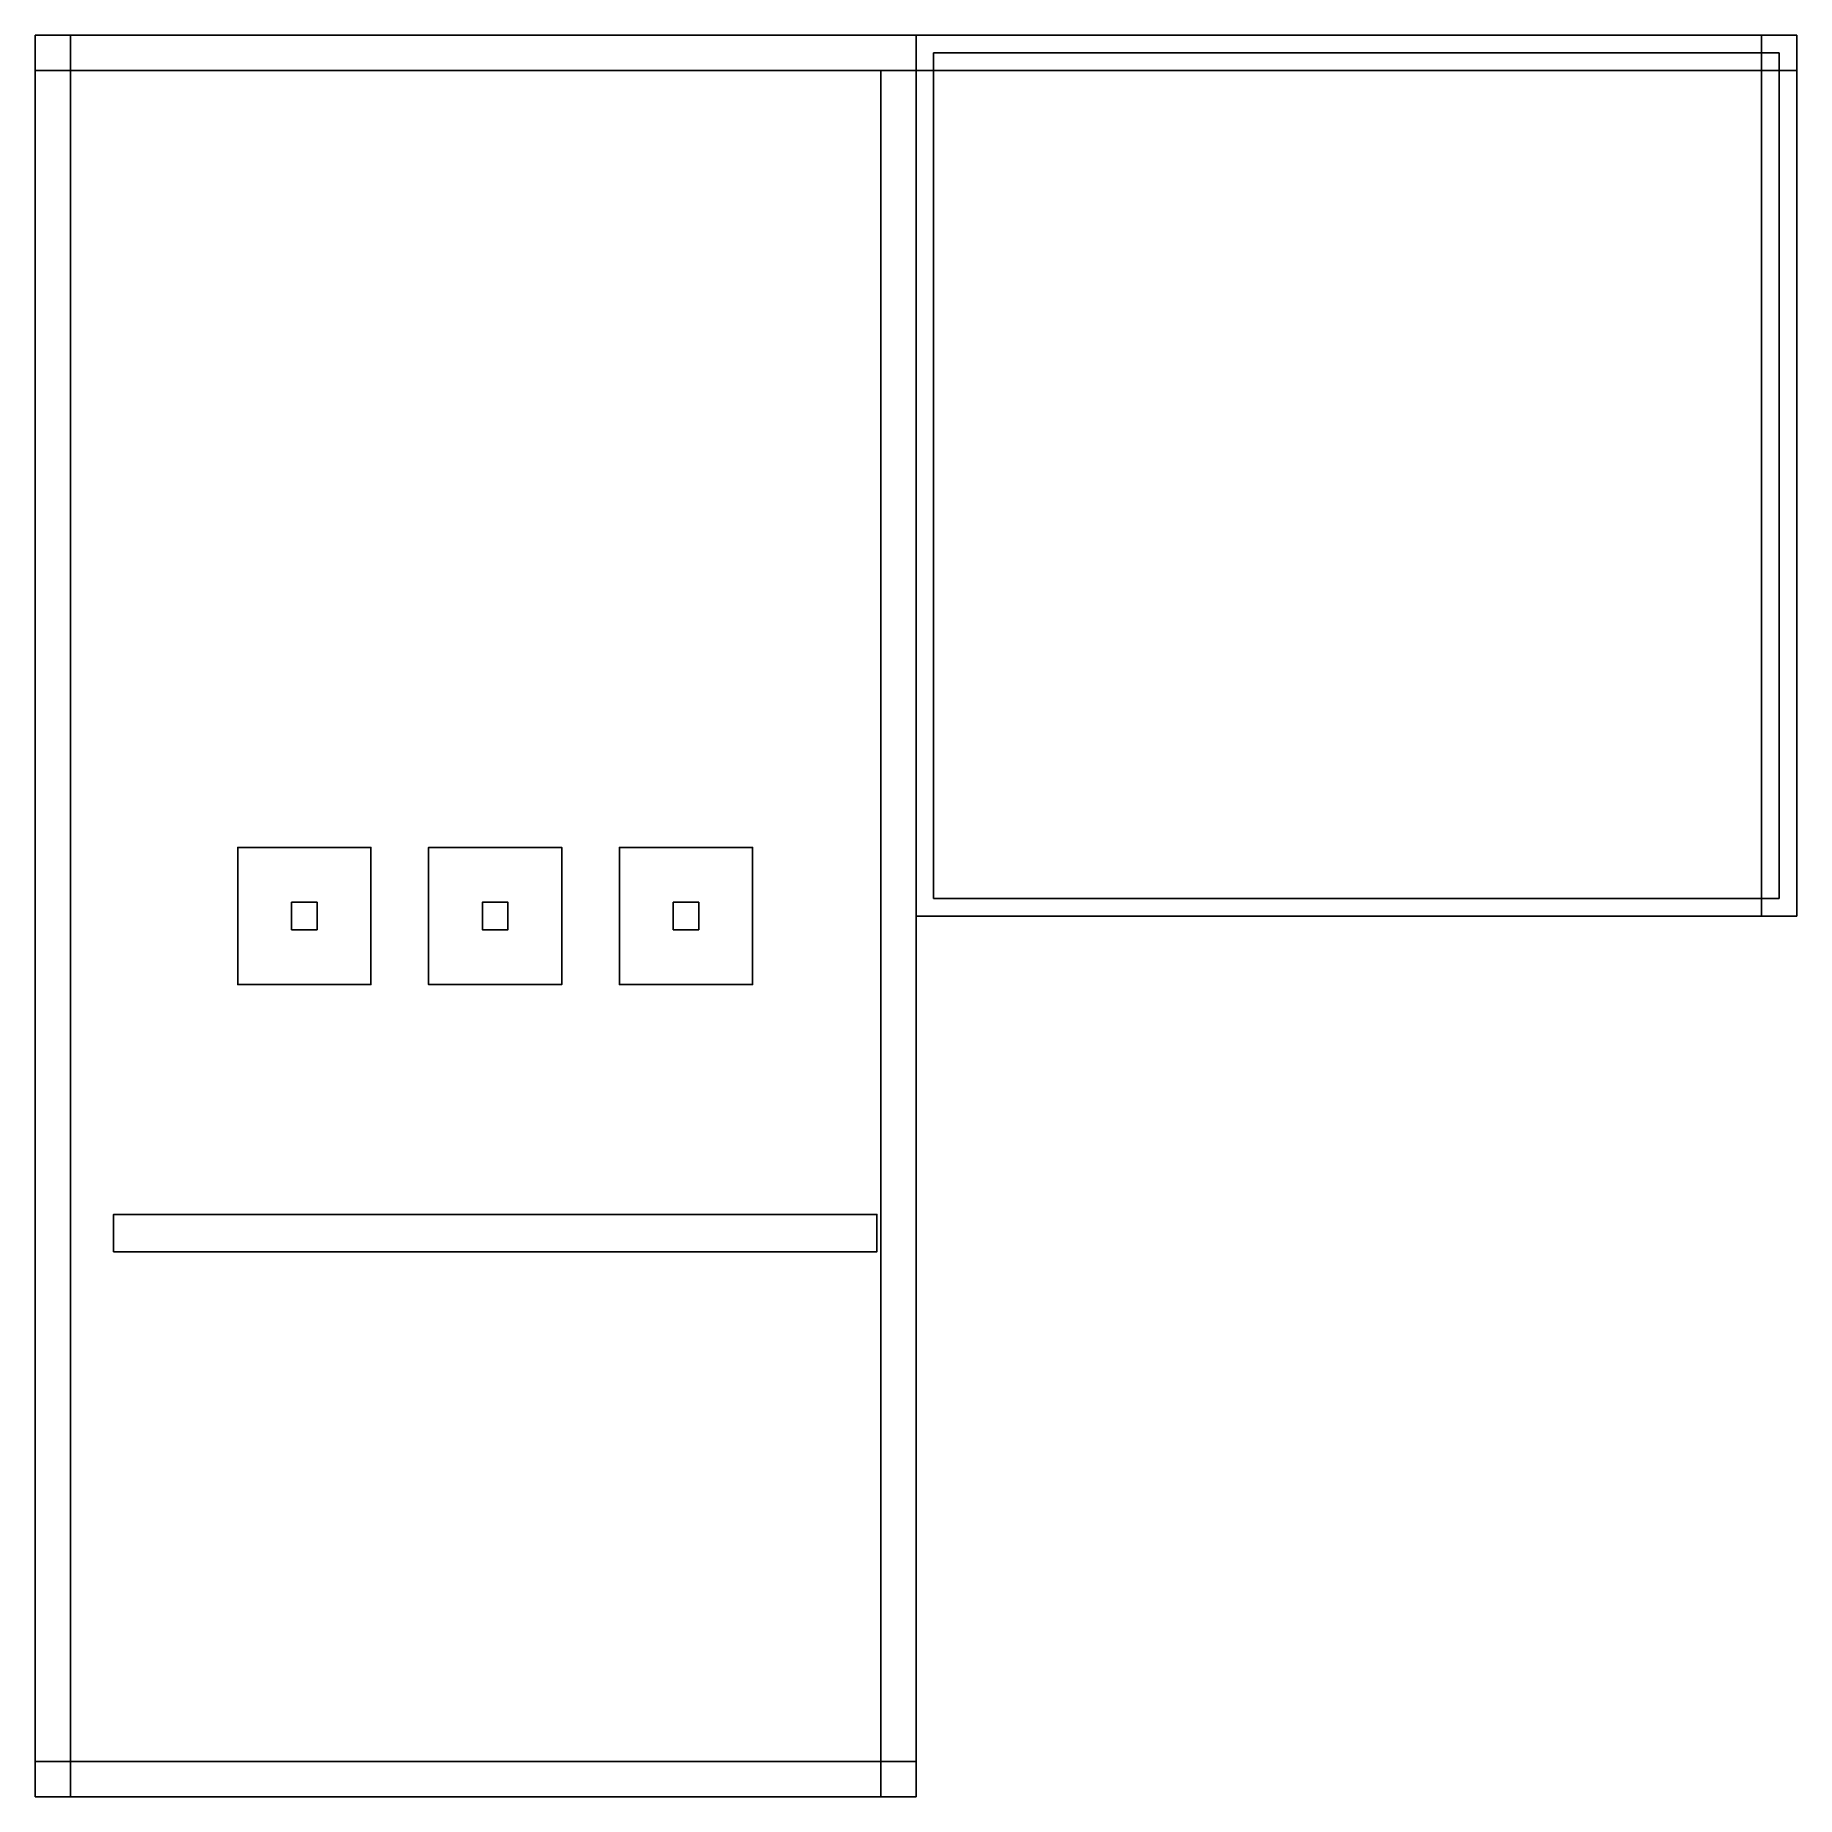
# Model space of a CAD drawing. Header units: millimetres. Extents: x 0 to 900, y -900 to 0.
import ezdxf

# ---------------------------------------------------------------- set-up
doc = ezdxf.new("R2010")
doc.units = ezdxf.units.MM
for name, color, linetype in [('AKSESUAR', 7, 'Continuous'), ('ASKILIK', 7, 'Continuous'), ('GOVDE', 7, 'Continuous'), ('RAFLAR', 7, 'Continuous')]:
    doc.layers.add(name, color=color, linetype=linetype)

msp = doc.modelspace()

# ---------------------------------------------------------------- linework, layer by layer
at = {"layer": 'AKSESUAR'}
for points in [[(103.5, -485, 1410), (171.5, -485, 1410), (171.5, -415, 1410), (103.5, -415, 1410)], [(103.5, -485, 1670), (171.5, -485, 1670), (171.5, -415, 1670), (103.5, -415, 1670)], [(171.5, -415, 1410), (103.5, -415, 1410), (103.5, -415, 1670), (171.5, -415, 1670)], [(103.5, -415, 1410), (103.5, -485, 1410), (103.5, -485, 1670), (103.5, -415, 1670)], [(171.5, -485, 1410), (171.5, -415, 1410), (171.5, -415, 1670), (171.5, -485, 1670)], [(201, -485, 1410), (269, -485, 1410), (269, -415, 1410), (201, -415, 1410)], [(201, -485, 1670), (269, -485, 1670), (269, -415, 1670), (201, -415, 1670)], [(269, -415, 1410), (201, -415, 1410), (201, -415, 1670), (269, -415, 1670)], [(201, -415, 1410), (201, -485, 1410), (201, -485, 1670), (201, -415, 1670)], [(269, -485, 1410), (269, -415, 1410), (269, -415, 1670), (269, -485, 1670)], [(298.5, -485, 1410), (366.5, -485, 1410), (366.5, -415, 1410), (298.5, -415, 1410)], [(298.5, -485, 1670), (366.5, -485, 1670), (366.5, -415, 1670), (298.5, -415, 1670)], [(366.5, -415, 1410), (298.5, -415, 1410), (298.5, -415, 1670), (366.5, -415, 1670)], [(298.5, -415, 1410), (298.5, -485, 1410), (298.5, -485, 1670), (298.5, -415, 1670)], [(366.5, -485, 1410), (366.5, -415, 1410), (366.5, -415, 1670), (366.5, -485, 1670)], [(131, -457, 1709.5), (144, -457, 1709.5), (144, -443, 1709.5), (131, -443, 1709.5)], [(131, -457, 1814.5), (144, -457, 1814.5), (144, -443, 1814.5), (131, -443, 1814.5)], [(144, -443, 1709.5), (131, -443, 1709.5), (131, -443, 1814.5), (144, -443, 1814.5)], [(131, -443, 1709.5), (131, -457, 1709.5), (131, -457, 1814.5), (131, -443, 1814.5)], [(144, -457, 1709.5), (144, -443, 1709.5), (144, -443, 1814.5), (144, -457, 1814.5)], [(228.5, -457, 1709.5), (241.5, -457, 1709.5), (241.5, -443, 1709.5), (228.5, -443, 1709.5)], [(228.5, -457, 1814.5), (241.5, -457, 1814.5), (241.5, -443, 1814.5), (228.5, -443, 1814.5)], [(241.5, -443, 1709.5), (228.5, -443, 1709.5), (228.5, -443, 1814.5), (241.5, -443, 1814.5)], [(228.5, -443, 1709.5), (228.5, -457, 1709.5), (228.5, -457, 1814.5), (228.5, -443, 1814.5)], [(241.5, -457, 1709.5), (241.5, -443, 1709.5), (241.5, -443, 1814.5), (241.5, -457, 1814.5)], [(326, -457, 1709.5), (339, -457, 1709.5), (339, -443, 1709.5), (326, -443, 1709.5)], [(326, -457, 1814.5), (339, -457, 1814.5), (339, -443, 1814.5), (326, -443, 1814.5)], [(339, -443, 1709.5), (326, -443, 1709.5), (326, -443, 1814.5), (339, -443, 1814.5)], [(326, -443, 1709.5), (326, -457, 1709.5), (326, -457, 1814.5), (326, -443, 1814.5)], [(339, -457, 1709.5), (339, -443, 1709.5), (339, -443, 1814.5), (339, -457, 1814.5)], [(131, -457, 1709.5), (144, -457, 1709.5), (144, -457, 1814.5), (131, -457, 1814.5)], [(228.5, -457, 1709.5), (241.5, -457, 1709.5), (241.5, -457, 1814.5), (228.5, -457, 1814.5)], [(326, -457, 1709.5), (339, -457, 1709.5), (339, -457, 1814.5), (326, -457, 1814.5)], [(103.5, -485, 1410), (171.5, -485, 1410), (171.5, -485, 1670), (103.5, -485, 1670)], [(201, -485, 1410), (269, -485, 1410), (269, -485, 1670), (201, -485, 1670)], [(298.5, -485, 1410), (366.5, -485, 1410), (366.5, -485, 1670), (298.5, -485, 1670)]]:
    msp.add_3dface(points, dxfattribs=at)
at = {"layer": 'ASKILIK'}
for points in [[(40, -621.5, 1810.5), (430, -621.5, 1810.5), (430, -602.5, 1810.5), (40, -602.5, 1810.5)], [(40, -621.5, 1829.5), (430, -621.5, 1829.5), (430, -602.5, 1829.5), (40, -602.5, 1829.5)], [(430, -602.5, 1810.5), (40, -602.5, 1810.5), (40, -602.5, 1829.5), (430, -602.5, 1829.5)], [(40, -602.5, 1810.5), (40, -621.5, 1810.5), (40, -621.5, 1829.5), (40, -602.5, 1829.5)], [(430, -621.5, 1810.5), (430, -602.5, 1810.5), (430, -602.5, 1829.5), (430, -621.5, 1829.5)], [(40, -621.5, 1810.5), (430, -621.5, 1810.5), (430, -621.5, 1829.5), (40, -621.5, 1829.5)]]:
    msp.add_3dface(points, dxfattribs=at)
at = {"layer": 'GOVDE'}
for points in [[(0, -900), (18, -900), (18, 0), (0, 0)], [(0, -900, 2500), (18, -900, 2500), (18, 0, 2500), (0, 0, 2500)], [(18, 0), (0, 0), (0, 0, 2500), (18, 0, 2500)], [(0, 0), (0, -900), (0, -900, 2500), (0, 0, 2500)], [(0, -18), (900, -18), (900, 0), (0, 0)], [(0, -18, 2500), (900, -18, 2500), (900, 0, 2500), (0, 0, 2500)], [(900, 0), (0, 0), (0, 0, 2500), (900, 0, 2500)], [(0, 0), (0, -18), (0, -18, 2500), (0, 0, 2500)], [(0, -900, 2482), (450, -900, 2482), (450, 0, 2482), (0, 0, 2482)], [(0, -900, 2500), (450, -900, 2500), (450, 0, 2500), (0, 0, 2500)], [(450, 0, 2482), (0, 0, 2482), (0, 0, 2500), (450, 0, 2500)], [(0, 0, 2482), (0, -900, 2482), (0, -900, 2500), (0, 0, 2500)], [(0, -900), (450, -900), (450, 0), (0, 0)], [(0, -900, 18), (450, -900, 18), (450, 0, 18), (0, 0, 18)], [(450, 0), (0, 0), (0, 0, 18), (450, 0, 18)], [(0, 0), (0, -900), (0, -900, 18), (0, 0, 18)], [(18, -900), (18, 0), (18, 0, 2500), (18, -900, 2500)], [(450, -900, 2482), (450, 0, 2482), (450, 0, 2500), (450, -900, 2500)], [(450, -450, 2482), (900, -450, 2482), (900, 0, 2482), (450, 0, 2482)], [(450, -450, 2500), (900, -450, 2500), (900, 0, 2500), (450, 0, 2500)], [(900, 0, 2482), (450, 0, 2482), (450, 0, 2500), (900, 0, 2500)], [(450, 0, 2482), (450, -450, 2482), (450, -450, 2500), (450, 0, 2500)], [(450, -900), (450, 0), (450, 0, 18), (450, -900, 18)], [(450, -450), (900, -450), (900, 0), (450, 0)], [(450, -450, 18), (900, -450, 18), (900, 0, 18), (450, 0, 18)], [(900, 0), (450, 0), (450, 0, 18), (900, 0, 18)], [(450, 0), (450, -450), (450, -450, 18), (450, 0, 18)], [(882, -450), (900, -450), (900, 0), (882, 0)], [(882, -450, 2500), (900, -450, 2500), (900, 0, 2500), (882, 0, 2500)], [(900, 0), (882, 0), (882, 0, 2500), (900, 0, 2500)], [(882, 0), (882, -450), (882, -450, 2500), (882, 0, 2500)], [(900, -18), (900, 0), (900, 0, 2500), (900, -18, 2500)], [(900, -450), (900, 0), (900, 0, 2500), (900, -450, 2500)], [(900, -450, 2482), (900, 0, 2482), (900, 0, 2500), (900, -450, 2500)], [(900, -450), (900, 0), (900, 0, 18), (900, -450, 18)], [(0, -18), (900, -18), (900, -18, 2500), (0, -18, 2500)], [(450, -450, 2482), (900, -450, 2482), (900, -450, 2500), (450, -450, 2500)], [(450, -450), (900, -450), (900, -450, 18), (450, -450, 18)], [(882, -450), (900, -450), (900, -450, 2500), (882, -450, 2500)], [(0, -900), (450, -900), (450, -882), (0, -882)], [(0, -900, 2500), (450, -900, 2500), (450, -882, 2500), (0, -882, 2500)], [(450, -882), (0, -882), (0, -882, 2500), (450, -882, 2500)], [(0, -882), (0, -900), (0, -900, 2500), (0, -882, 2500)], [(450, -900), (450, -882), (450, -882, 2500), (450, -900, 2500)], [(0, -900), (18, -900), (18, -900, 2500), (0, -900, 2500)], [(0, -900), (450, -900), (450, -900, 2500), (0, -900, 2500)], [(0, -900, 2482), (450, -900, 2482), (450, -900, 2500), (0, -900, 2500)], [(0, -900), (450, -900), (450, -900, 18), (0, -900, 18)]]:
    msp.add_3dface(points, dxfattribs=at)
at = {"layer": 'RAFLAR'}
for points in [[(459, -441, 441), (891, -441, 441), (891, -9, 441), (459, -9, 441)], [(459, -441, 459), (891, -441, 459), (891, -9, 459), (459, -9, 459)], [(891, -9, 441), (459, -9, 441), (459, -9, 459), (891, -9, 459)], [(459, -9, 441), (459, -441, 441), (459, -441, 459), (459, -9, 459)], [(459, -441, 1091), (891, -441, 1091), (891, -9, 1091), (459, -9, 1091)], [(459, -441, 1109), (891, -441, 1109), (891, -9, 1109), (459, -9, 1109)], [(891, -9, 1091), (459, -9, 1091), (459, -9, 1109), (891, -9, 1109)], [(459, -9, 1091), (459, -441, 1091), (459, -441, 1109), (459, -9, 1109)], [(459, -441, 2041), (891, -441, 2041), (891, -9, 2041), (459, -9, 2041)], [(459, -441, 2059), (891, -441, 2059), (891, -9, 2059), (459, -9, 2059)], [(891, -9, 2041), (459, -9, 2041), (459, -9, 2059), (891, -9, 2059)], [(459, -9, 2041), (459, -441, 2041), (459, -441, 2059), (459, -9, 2059)], [(891, -441, 441), (891, -9, 441), (891, -9, 459), (891, -441, 459)], [(891, -441, 1091), (891, -9, 1091), (891, -9, 1109), (891, -441, 1109)], [(891, -441, 2041), (891, -9, 2041), (891, -9, 2059), (891, -441, 2059)], [(18, -900, 441), (432, -900, 441), (432, -18, 441), (18, -18, 441)], [(18, -900, 459), (432, -900, 459), (432, -18, 459), (18, -18, 459)], [(432, -18, 441), (18, -18, 441), (18, -18, 459), (432, -18, 459)], [(18, -18, 441), (18, -900, 441), (18, -900, 459), (18, -18, 459)], [(18, -900, 1091), (432, -900, 1091), (432, -18, 1091), (18, -18, 1091)], [(18, -900, 1109), (432, -900, 1109), (432, -18, 1109), (18, -18, 1109)], [(432, -18, 1091), (18, -18, 1091), (18, -18, 1109), (432, -18, 1109)], [(18, -18, 1091), (18, -900, 1091), (18, -900, 1109), (18, -18, 1109)], [(18, -900, 2041), (432, -900, 2041), (432, -18, 2041), (18, -18, 2041)], [(18, -900, 2059), (432, -900, 2059), (432, -18, 2059), (18, -18, 2059)], [(432, -18, 2041), (18, -18, 2041), (18, -18, 2059), (432, -18, 2059)], [(18, -18, 2041), (18, -900, 2041), (18, -900, 2059), (18, -18, 2059)], [(432, -900, 441), (432, -18, 441), (432, -18, 459), (432, -900, 459)], [(432, -900, 1091), (432, -18, 1091), (432, -18, 1109), (432, -900, 1109)], [(432, -900, 2041), (432, -18, 2041), (432, -18, 2059), (432, -900, 2059)], [(459, -441, 441), (891, -441, 441), (891, -441, 459), (459, -441, 459)], [(459, -441, 1091), (891, -441, 1091), (891, -441, 1109), (459, -441, 1109)], [(459, -441, 2041), (891, -441, 2041), (891, -441, 2059), (459, -441, 2059)], [(18, -900, 441), (432, -900, 441), (432, -900, 459), (18, -900, 459)], [(18, -900, 1091), (432, -900, 1091), (432, -900, 1109), (18, -900, 1109)], [(18, -900, 2041), (432, -900, 2041), (432, -900, 2059), (18, -900, 2059)]]:
    msp.add_3dface(points, dxfattribs=at)

doc.saveas('drawing.dxf')
